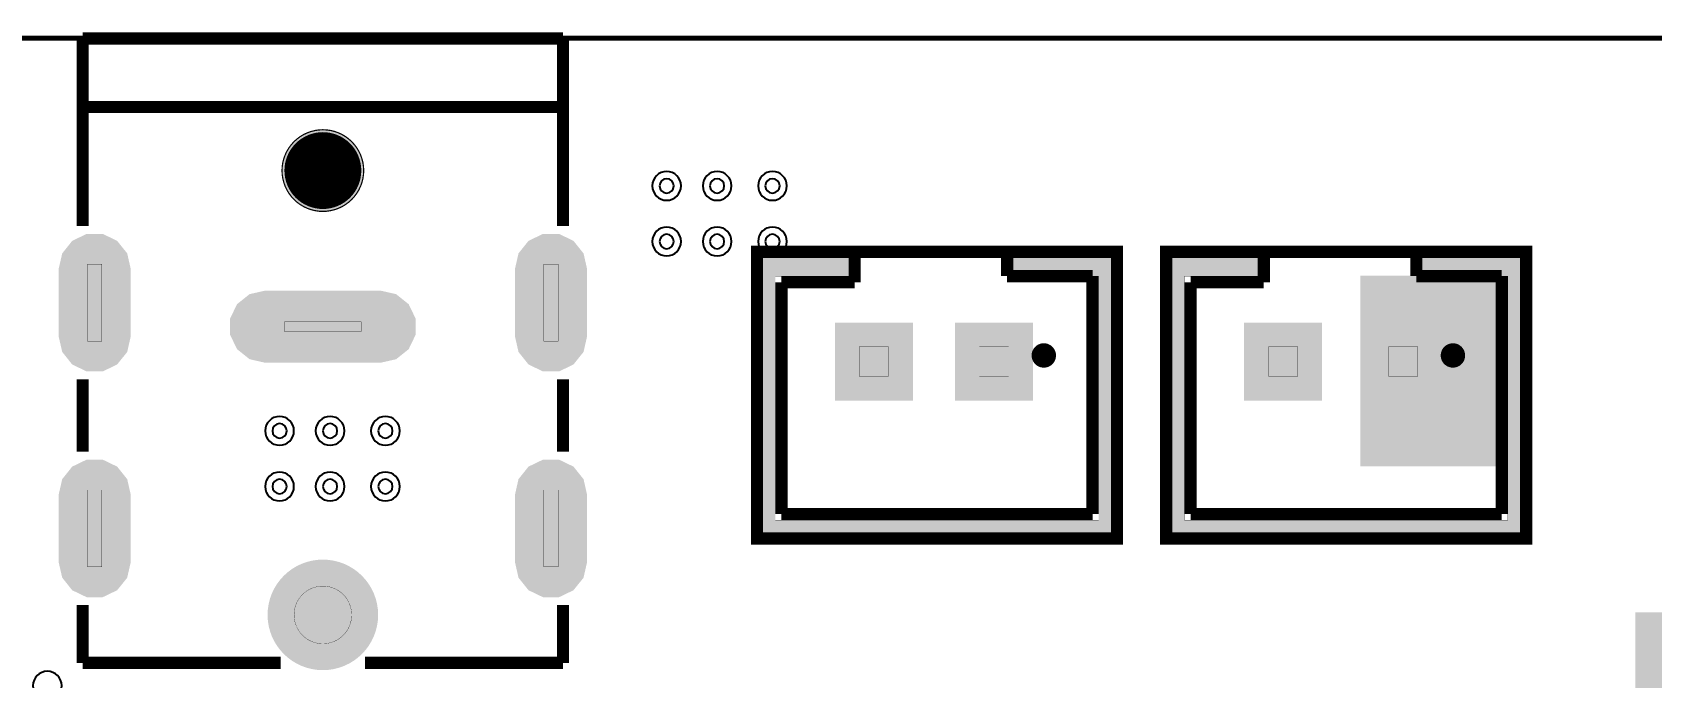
# Model space of a CAD drawing. Header units: millimetres. Extents: x -103 to 1, y -5 to 127.
# Drawn here: x -82.47 to -48.76, y 112.69 to 126.12 of the extents above; entities that cross this region are included whole.
import ezdxf

# ---------------------------------------------------------------- set-up
doc = ezdxf.new("R2010")
doc.units = ezdxf.units.MM
doc.header["$MEASUREMENT"] = 0
for name, color, linetype, true_color in [('Board-Outline-Layer', 7, 'Continuous', 0xff00ff), ('Bottom-Layer', 7, 'Continuous', 0x0000ff), ('Bottom-Paste-Mask-Layer', 7, 'Continuous', 0x800000), ('Bottom-Solder-Mask-Layer', 7, 'Continuous', 0xaa00ff), ('Document-Layer', 7, 'Continuous', 0x6464ff), ('Hole-Layer', 7, 'Continuous', 0x222222), ('Multi-Layer', 7, 'Continuous', 0xc0c0c0), ('Pin-Soldering-Layer', 7, 'Continuous', 0xcc9999), ('Top-Layer', 7, 'Continuous', 0xff0000), ('Top-Paste-Mask-Layer', 7, 'Continuous', 0x808080), ('Top-Silkscreen-Layer', 7, 'Continuous', 0xffcc00), ('Top-Solder-Mask-Layer', 7, 'Continuous', 0x800080)]:
    doc.layers.add(name, color=color, linetype=linetype, true_color=true_color)

msp = doc.modelspace()

# ---------------------------------------------------------------- hatches: boundary and pattern name
at = {"layer": 'Bottom-Layer'}
for points in [[(-81.871, 121.194), (-81.777, 121.544), (-81.521, 121.8), (-81.171, 121.894), (-80.821, 121.8), (-80.565, 121.544), (-80.471, 121.194), (-80.471, 119.794), (-80.565, 119.444), (-80.821, 119.188), (-81.171, 119.094), (-81.521, 119.188), (-81.777, 119.444), (-81.871, 119.794)], [(-72.371, 121.194), (-72.277, 121.544), (-72.021, 121.8), (-71.671, 121.894), (-71.321, 121.8), (-71.065, 121.544), (-70.971, 121.194), (-70.971, 119.794), (-71.065, 119.444), (-71.321, 119.188), (-71.671, 119.094), (-72.021, 119.188), (-72.277, 119.444), (-72.371, 119.794)], [(-75.221, 120.694), (-74.871, 120.6), (-74.615, 120.344), (-74.521, 119.994), (-74.615, 119.644), (-74.871, 119.388), (-75.221, 119.294), (-77.621, 119.294), (-77.971, 119.388), (-78.227, 119.644), (-78.321, 119.994), (-78.227, 120.344), (-77.971, 120.6), (-77.621, 120.694)], [(-64.187, 120.03), (-64.187, 118.506), (-65.711, 118.506), (-65.711, 120.03)], [(-61.687, 120.03), (-61.687, 118.506), (-63.211, 118.506), (-63.211, 120.03)], [(-55.67, 120.03), (-55.67, 118.506), (-57.194, 118.506), (-57.194, 120.03)], [(-53.169, 120.03), (-53.169, 118.506), (-54.693, 118.506), (-54.693, 120.03)], [(-81.871, 116.494), (-81.777, 116.844), (-81.521, 117.1), (-81.171, 117.194), (-80.821, 117.1), (-80.565, 116.844), (-80.471, 116.494), (-80.471, 115.094), (-80.565, 114.744), (-80.821, 114.488), (-81.171, 114.394), (-81.521, 114.488), (-81.777, 114.744), (-81.871, 115.094)], [(-72.371, 116.494), (-72.277, 116.844), (-72.021, 117.1), (-71.671, 117.194), (-71.321, 117.1), (-71.065, 116.844), (-70.971, 116.494), (-70.971, 115.094), (-71.065, 114.744), (-71.321, 114.488), (-71.671, 114.394), (-72.021, 114.488), (-72.277, 114.744), (-72.371, 115.094)], [(-77.521, 113.994, 1), (-75.321, 113.994, 1)]]:
    msp.add_hatch(color=256, dxfattribs=at).paths.add_polyline_path(points)
at = {"layer": 'Bottom-Paste-Mask-Layer'}
for points in [[(-81.871, 121.194), (-81.777, 121.544), (-81.521, 121.8), (-81.171, 121.894), (-80.821, 121.8), (-80.565, 121.544), (-80.471, 121.194), (-80.471, 119.794), (-80.565, 119.444), (-80.821, 119.188), (-81.171, 119.094), (-81.521, 119.188), (-81.777, 119.444), (-81.871, 119.794)], [(-72.371, 121.194), (-72.277, 121.544), (-72.021, 121.8), (-71.671, 121.894), (-71.321, 121.8), (-71.065, 121.544), (-70.971, 121.194), (-70.971, 119.794), (-71.065, 119.444), (-71.321, 119.188), (-71.671, 119.094), (-72.021, 119.188), (-72.277, 119.444), (-72.371, 119.794)], [(-75.221, 120.694), (-74.871, 120.6), (-74.615, 120.344), (-74.521, 119.994), (-74.615, 119.644), (-74.871, 119.388), (-75.221, 119.294), (-77.621, 119.294), (-77.971, 119.388), (-78.227, 119.644), (-78.321, 119.994), (-78.227, 120.344), (-77.971, 120.6), (-77.621, 120.694)], [(-64.187, 120.03), (-64.187, 118.506), (-65.711, 118.506), (-65.711, 120.03)], [(-61.687, 120.03), (-61.687, 118.506), (-63.211, 118.506), (-63.211, 120.03)], [(-55.67, 120.03), (-55.67, 118.506), (-57.194, 118.506), (-57.194, 120.03)], [(-53.169, 120.03), (-53.169, 118.506), (-54.693, 118.506), (-54.693, 120.03)], [(-81.871, 116.494), (-81.777, 116.844), (-81.521, 117.1), (-81.171, 117.194), (-80.821, 117.1), (-80.565, 116.844), (-80.471, 116.494), (-80.471, 115.094), (-80.565, 114.744), (-80.821, 114.488), (-81.171, 114.394), (-81.521, 114.488), (-81.777, 114.744), (-81.871, 115.094)], [(-72.371, 116.494), (-72.277, 116.844), (-72.021, 117.1), (-71.671, 117.194), (-71.321, 117.1), (-71.065, 116.844), (-70.971, 116.494), (-70.971, 115.094), (-71.065, 114.744), (-71.321, 114.488), (-71.671, 114.394), (-72.021, 114.488), (-72.277, 114.744), (-72.371, 115.094)], [(-77.521, 113.994, 1), (-75.321, 113.994, 1)]]:
    msp.add_hatch(color=256, dxfattribs=at).paths.add_polyline_path(points)
at = {"layer": 'Bottom-Solder-Mask-Layer'}
for points in [[(-81.922, 121.194), (-81.847, 121.52), (-81.639, 121.781), (-81.338, 121.926), (-81.004, 121.926), (-80.703, 121.781), (-80.494, 121.52), (-80.42, 121.194), (-80.42, 119.794), (-80.494, 119.468), (-80.703, 119.207), (-81.004, 119.062), (-81.338, 119.062), (-81.639, 119.207), (-81.847, 119.468), (-81.922, 119.794)], [(-72.422, 121.194), (-72.348, 121.52), (-72.139, 121.781), (-71.838, 121.926), (-71.504, 121.926), (-71.203, 121.781), (-70.994, 121.52), (-70.92, 121.194), (-70.92, 119.794), (-70.994, 119.468), (-71.203, 119.207), (-71.504, 119.062), (-71.838, 119.062), (-72.139, 119.207), (-72.348, 119.468), (-72.422, 119.794)], [(-75.221, 120.745), (-74.895, 120.671), (-74.634, 120.462), (-74.489, 120.161), (-74.489, 119.827), (-74.634, 119.526), (-74.895, 119.317), (-75.221, 119.243), (-77.621, 119.243), (-77.947, 119.317), (-78.208, 119.526), (-78.353, 119.827), (-78.353, 120.161), (-78.208, 120.462), (-77.947, 120.671), (-77.621, 120.745)], [(-64.137, 120.08), (-64.137, 118.456), (-65.761, 118.456), (-65.761, 120.08)], [(-61.637, 120.08), (-61.637, 118.456), (-63.261, 118.456), (-63.261, 120.08)], [(-55.62, 120.08), (-55.62, 118.456), (-57.244, 118.456), (-57.244, 120.08)], [(-53.119, 120.08), (-53.119, 118.456), (-54.743, 118.456), (-54.743, 120.08)], [(-81.922, 116.494), (-81.847, 116.82), (-81.639, 117.081), (-81.338, 117.226), (-81.004, 117.226), (-80.703, 117.081), (-80.494, 116.82), (-80.42, 116.494), (-80.42, 115.094), (-80.494, 114.768), (-80.703, 114.507), (-81.004, 114.362), (-81.338, 114.362), (-81.639, 114.507), (-81.847, 114.768), (-81.922, 115.094)], [(-72.422, 116.494), (-72.348, 116.82), (-72.139, 117.081), (-71.838, 117.226), (-71.504, 117.226), (-71.203, 117.081), (-70.994, 116.82), (-70.92, 116.494), (-70.92, 115.094), (-70.994, 114.768), (-71.203, 114.507), (-71.504, 114.362), (-71.838, 114.362), (-72.139, 114.507), (-72.348, 114.768), (-72.422, 115.094)], [(-77.572, 113.994, 1), (-75.27, 113.994, 1)]]:
    msp.add_hatch(color=256, dxfattribs=at).paths.add_polyline_path(points)
at = {"layer": 'Document-Layer'}
for points in [[(-62.175, 121.046), (-62.175, 121.427), (-59.889, 121.427), (-59.889, 115.585), (-67.382, 115.585), (-67.382, 121.427), (-65.35, 121.427), (-65.35, 121.046), (-67.001, 121.046), (-67.001, 115.966), (-60.27, 115.966), (-60.27, 121.046)], [(-53.657, 121.046), (-53.657, 121.427), (-51.371, 121.427), (-51.371, 115.585), (-58.864, 115.585), (-58.864, 121.427), (-56.832, 121.427), (-56.832, 121.046), (-58.483, 121.046), (-58.483, 115.966), (-51.752, 115.966), (-51.752, 121.046)]]:
    msp.add_hatch(color=256, dxfattribs=at).paths.add_polyline_path(points)
at = {"layer": 'Hole-Layer'}
for points in [[(-81.571, 121.094), (-81.494, 121.329), (-81.294, 121.475), (-81.047, 121.475), (-80.847, 121.329), (-80.771, 121.094), (-80.771, 119.894), (-80.847, 119.659), (-81.047, 119.514), (-81.294, 119.514), (-81.494, 119.659), (-81.571, 119.894)], [(-72.071, 121.094), (-71.995, 121.329), (-71.795, 121.475), (-71.547, 121.475), (-71.347, 121.329), (-71.271, 121.094), (-71.271, 119.894), (-71.347, 119.659), (-71.547, 119.514), (-71.795, 119.514), (-71.995, 119.659), (-72.071, 119.894)], [(-75.321, 120.394), (-75.086, 120.318), (-74.941, 120.118), (-74.941, 119.87), (-75.086, 119.67), (-75.321, 119.594), (-77.521, 119.594), (-77.756, 119.67), (-77.902, 119.87), (-77.902, 120.118), (-77.756, 120.318), (-77.521, 120.394)], [(-64.924, 119.768), (-64.63, 119.673), (-64.448, 119.423), (-64.448, 119.114), (-64.63, 118.864), (-64.924, 118.768), (-64.974, 118.768), (-65.267, 118.864), (-65.449, 119.114), (-65.449, 119.423), (-65.267, 119.673), (-64.974, 119.768)], [(-62.424, 119.768), (-62.13, 119.673), (-61.948, 119.423), (-61.948, 119.114), (-62.13, 118.864), (-62.424, 118.768), (-62.474, 118.768), (-62.767, 118.864), (-62.949, 119.114), (-62.949, 119.423), (-62.767, 119.673), (-62.474, 119.768)], [(-56.406, 119.768), (-56.113, 119.673), (-55.931, 119.423), (-55.931, 119.114), (-56.113, 118.864), (-56.406, 118.768), (-56.456, 118.768), (-56.75, 118.864), (-56.932, 119.114), (-56.932, 119.423), (-56.75, 119.673), (-56.456, 119.768)], [(-53.906, 119.768), (-53.613, 119.673), (-53.431, 119.423), (-53.431, 119.114), (-53.613, 118.864), (-53.906, 118.768), (-53.956, 118.768), (-54.25, 118.864), (-54.432, 119.114), (-54.432, 119.423), (-54.25, 119.673), (-53.956, 119.768)], [(-81.571, 116.394), (-81.494, 116.629), (-81.294, 116.775), (-81.047, 116.775), (-80.847, 116.629), (-80.771, 116.394), (-80.771, 115.194), (-80.847, 114.959), (-81.047, 114.814), (-81.294, 114.814), (-81.494, 114.959), (-81.571, 115.194)], [(-72.071, 116.394), (-71.995, 116.629), (-71.795, 116.775), (-71.547, 116.775), (-71.347, 116.629), (-71.271, 116.394), (-71.271, 115.194), (-71.347, 114.959), (-71.547, 114.814), (-71.795, 114.814), (-71.995, 114.959), (-72.071, 115.194)], [(-77.121, 113.994, 1), (-75.721, 113.994, 1)]]:
    msp.add_hatch(color=256, dxfattribs=at).paths.add_polyline_path(points)
at = {"layer": 'Multi-Layer'}
for points in [[(-77.271, 123.244, 1), (-75.571, 123.244, 1)], [(-81.871, 121.194), (-81.777, 121.544), (-81.521, 121.8), (-81.171, 121.894), (-80.821, 121.8), (-80.565, 121.544), (-80.471, 121.194), (-80.471, 119.794), (-80.565, 119.444), (-80.821, 119.188), (-81.171, 119.094), (-81.521, 119.188), (-81.777, 119.444), (-81.871, 119.794)], [(-81.871, 121.194), (-81.777, 121.544), (-81.521, 121.8), (-81.171, 121.894), (-80.821, 121.8), (-80.565, 121.544), (-80.471, 121.194), (-80.471, 119.794), (-80.565, 119.444), (-80.821, 119.188), (-81.171, 119.094), (-81.521, 119.188), (-81.777, 119.444), (-81.871, 119.794)], [(-81.871, 121.194), (-81.777, 121.544), (-81.521, 121.8), (-81.171, 121.894), (-80.821, 121.8), (-80.565, 121.544), (-80.471, 121.194), (-80.471, 119.794), (-80.565, 119.444), (-80.821, 119.188), (-81.171, 119.094), (-81.521, 119.188), (-81.777, 119.444), (-81.871, 119.794)], [(-72.371, 121.194), (-72.277, 121.544), (-72.021, 121.8), (-71.671, 121.894), (-71.321, 121.8), (-71.065, 121.544), (-70.971, 121.194), (-70.971, 119.794), (-71.065, 119.444), (-71.321, 119.188), (-71.671, 119.094), (-72.021, 119.188), (-72.277, 119.444), (-72.371, 119.794)], [(-72.371, 121.194), (-72.277, 121.544), (-72.021, 121.8), (-71.671, 121.894), (-71.321, 121.8), (-71.065, 121.544), (-70.971, 121.194), (-70.971, 119.794), (-71.065, 119.444), (-71.321, 119.188), (-71.671, 119.094), (-72.021, 119.188), (-72.277, 119.444), (-72.371, 119.794)], [(-72.371, 121.194), (-72.277, 121.544), (-72.021, 121.8), (-71.671, 121.894), (-71.321, 121.8), (-71.065, 121.544), (-70.971, 121.194), (-70.971, 119.794), (-71.065, 119.444), (-71.321, 119.188), (-71.671, 119.094), (-72.021, 119.188), (-72.277, 119.444), (-72.371, 119.794)], [(-75.221, 120.694), (-74.871, 120.6), (-74.615, 120.344), (-74.521, 119.994), (-74.615, 119.644), (-74.871, 119.388), (-75.221, 119.294), (-77.621, 119.294), (-77.971, 119.388), (-78.227, 119.644), (-78.321, 119.994), (-78.227, 120.344), (-77.971, 120.6), (-77.621, 120.694)], [(-75.221, 120.694), (-74.871, 120.6), (-74.615, 120.344), (-74.521, 119.994), (-74.615, 119.644), (-74.871, 119.388), (-75.221, 119.294), (-77.621, 119.294), (-77.971, 119.388), (-78.227, 119.644), (-78.321, 119.994), (-78.227, 120.344), (-77.971, 120.6), (-77.621, 120.694)], [(-75.221, 120.694), (-74.871, 120.6), (-74.615, 120.344), (-74.521, 119.994), (-74.615, 119.644), (-74.871, 119.388), (-75.221, 119.294), (-77.621, 119.294), (-77.971, 119.388), (-78.227, 119.644), (-78.321, 119.994), (-78.227, 120.344), (-77.971, 120.6), (-77.621, 120.694)], [(-64.187, 120.03), (-64.187, 118.506), (-65.711, 118.506), (-65.711, 120.03)], [(-64.187, 120.03), (-64.187, 118.506), (-65.711, 118.506), (-65.711, 120.03)], [(-64.187, 120.03), (-64.187, 118.506), (-65.711, 118.506), (-65.711, 120.03)], [(-61.687, 120.03), (-61.687, 118.506), (-63.211, 118.506), (-63.211, 120.03)], [(-61.687, 120.03), (-61.687, 118.506), (-63.211, 118.506), (-63.211, 120.03)], [(-61.687, 120.03), (-61.687, 118.506), (-63.211, 118.506), (-63.211, 120.03)], [(-55.67, 120.03), (-55.67, 118.506), (-57.194, 118.506), (-57.194, 120.03)], [(-55.67, 120.03), (-55.67, 118.506), (-57.194, 118.506), (-57.194, 120.03)], [(-55.67, 120.03), (-55.67, 118.506), (-57.194, 118.506), (-57.194, 120.03)], [(-53.169, 120.03), (-53.169, 118.506), (-54.693, 118.506), (-54.693, 120.03)], [(-53.169, 120.03), (-53.169, 118.506), (-54.693, 118.506), (-54.693, 120.03)], [(-53.169, 120.03), (-53.169, 118.506), (-54.693, 118.506), (-54.693, 120.03)], [(-81.871, 116.494), (-81.777, 116.844), (-81.521, 117.1), (-81.171, 117.194), (-80.821, 117.1), (-80.565, 116.844), (-80.471, 116.494), (-80.471, 115.094), (-80.565, 114.744), (-80.821, 114.488), (-81.171, 114.394), (-81.521, 114.488), (-81.777, 114.744), (-81.871, 115.094)], [(-81.871, 116.494), (-81.777, 116.844), (-81.521, 117.1), (-81.171, 117.194), (-80.821, 117.1), (-80.565, 116.844), (-80.471, 116.494), (-80.471, 115.094), (-80.565, 114.744), (-80.821, 114.488), (-81.171, 114.394), (-81.521, 114.488), (-81.777, 114.744), (-81.871, 115.094)], [(-81.871, 116.494), (-81.777, 116.844), (-81.521, 117.1), (-81.171, 117.194), (-80.821, 117.1), (-80.565, 116.844), (-80.471, 116.494), (-80.471, 115.094), (-80.565, 114.744), (-80.821, 114.488), (-81.171, 114.394), (-81.521, 114.488), (-81.777, 114.744), (-81.871, 115.094)], [(-72.371, 116.494), (-72.277, 116.844), (-72.021, 117.1), (-71.671, 117.194), (-71.321, 117.1), (-71.065, 116.844), (-70.971, 116.494), (-70.971, 115.094), (-71.065, 114.744), (-71.321, 114.488), (-71.671, 114.394), (-72.021, 114.488), (-72.277, 114.744), (-72.371, 115.094)], [(-72.371, 116.494), (-72.277, 116.844), (-72.021, 117.1), (-71.671, 117.194), (-71.321, 117.1), (-71.065, 116.844), (-70.971, 116.494), (-70.971, 115.094), (-71.065, 114.744), (-71.321, 114.488), (-71.671, 114.394), (-72.021, 114.488), (-72.277, 114.744), (-72.371, 115.094)], [(-72.371, 116.494), (-72.277, 116.844), (-72.021, 117.1), (-71.671, 117.194), (-71.321, 117.1), (-71.065, 116.844), (-70.971, 116.494), (-70.971, 115.094), (-71.065, 114.744), (-71.321, 114.488), (-71.671, 114.394), (-72.021, 114.488), (-72.277, 114.744), (-72.371, 115.094)], [(-77.521, 113.994, 1), (-75.321, 113.994, 1)], [(-77.521, 113.994, 1), (-75.321, 113.994, 1)], [(-77.521, 113.994, 1), (-75.321, 113.994, 1)]]:
    msp.add_hatch(color=256, dxfattribs=at).paths.add_polyline_path(points)
at = {"layer": 'Pin-Soldering-Layer'}
for points in [[(-81.321, 121.294), (-81.021, 121.294), (-81.021, 119.694), (-81.321, 119.694)], [(-71.821, 121.294), (-71.521, 121.294), (-71.521, 119.694), (-71.821, 119.694)], [(-77.221, 119.894), (-77.221, 120.094), (-75.621, 120.094), (-75.621, 119.894)], [(-64.644, 118.963), (-65.254, 118.963), (-65.254, 119.573), (-64.644, 119.573)], [(-62.144, 118.963), (-62.754, 118.963), (-62.754, 119.573), (-62.144, 119.573)], [(-56.126, 118.963), (-56.736, 118.963), (-56.736, 119.573), (-56.126, 119.573)], [(-53.626, 118.963), (-54.236, 118.963), (-54.236, 119.573), (-53.626, 119.573)], [(-81.321, 116.594), (-81.021, 116.594), (-81.021, 114.994), (-81.321, 114.994)], [(-71.821, 116.594), (-71.521, 116.594), (-71.521, 114.994), (-71.821, 114.994)], [(-77.021, 113.994, 1), (-75.821, 113.994, 1)]]:
    msp.add_hatch(color=256, dxfattribs=at).paths.add_polyline_path(points)
at = {"layer": 'Top-Layer'}
for points in [[(-81.871, 121.194), (-81.777, 121.544), (-81.521, 121.8), (-81.171, 121.894), (-80.821, 121.8), (-80.565, 121.544), (-80.471, 121.194), (-80.471, 119.794), (-80.565, 119.444), (-80.821, 119.188), (-81.171, 119.094), (-81.521, 119.188), (-81.777, 119.444), (-81.871, 119.794)], [(-72.371, 121.194), (-72.277, 121.544), (-72.021, 121.8), (-71.671, 121.894), (-71.321, 121.8), (-71.065, 121.544), (-70.971, 121.194), (-70.971, 119.794), (-71.065, 119.444), (-71.321, 119.188), (-71.671, 119.094), (-72.021, 119.188), (-72.277, 119.444), (-72.371, 119.794)], [(-54.825, 117.085), (-54.825, 121.053), (-51.371, 121.053), (-51.371, 117.085)], [(-75.221, 120.694), (-74.871, 120.6), (-74.615, 120.344), (-74.521, 119.994), (-74.615, 119.644), (-74.871, 119.388), (-75.221, 119.294), (-77.621, 119.294), (-77.971, 119.388), (-78.227, 119.644), (-78.321, 119.994), (-78.227, 120.344), (-77.971, 120.6), (-77.621, 120.694)], [(-64.187, 120.03), (-64.187, 118.506), (-65.711, 118.506), (-65.711, 120.03)], [(-61.687, 120.03), (-61.687, 118.506), (-63.211, 118.506), (-63.211, 120.03)], [(-55.67, 120.03), (-55.67, 118.506), (-57.194, 118.506), (-57.194, 120.03)], [(-53.169, 120.03), (-53.169, 118.506), (-54.693, 118.506), (-54.693, 120.03)], [(-81.871, 116.494), (-81.777, 116.844), (-81.521, 117.1), (-81.171, 117.194), (-80.821, 117.1), (-80.565, 116.844), (-80.471, 116.494), (-80.471, 115.094), (-80.565, 114.744), (-80.821, 114.488), (-81.171, 114.394), (-81.521, 114.488), (-81.777, 114.744), (-81.871, 115.094)], [(-72.371, 116.494), (-72.277, 116.844), (-72.021, 117.1), (-71.671, 117.194), (-71.321, 117.1), (-71.065, 116.844), (-70.971, 116.494), (-70.971, 115.094), (-71.065, 114.744), (-71.321, 114.488), (-71.671, 114.394), (-72.021, 114.488), (-72.277, 114.744), (-72.371, 115.094)], [(-77.521, 113.994, 1), (-75.321, 113.994, 1)], [(-47.05, 111.995), (-49.05, 111.995), (-49.05, 113.995), (-47.05, 113.995)]]:
    msp.add_hatch(color=256, dxfattribs=at).paths.add_polyline_path(points)
at = {"layer": 'Top-Paste-Mask-Layer'}
for points in [[(-81.871, 121.194), (-81.777, 121.544), (-81.521, 121.8), (-81.171, 121.894), (-80.821, 121.8), (-80.565, 121.544), (-80.471, 121.194), (-80.471, 119.794), (-80.565, 119.444), (-80.821, 119.188), (-81.171, 119.094), (-81.521, 119.188), (-81.777, 119.444), (-81.871, 119.794)], [(-72.371, 121.194), (-72.277, 121.544), (-72.021, 121.8), (-71.671, 121.894), (-71.321, 121.8), (-71.065, 121.544), (-70.971, 121.194), (-70.971, 119.794), (-71.065, 119.444), (-71.321, 119.188), (-71.671, 119.094), (-72.021, 119.188), (-72.277, 119.444), (-72.371, 119.794)], [(-75.221, 120.694), (-74.871, 120.6), (-74.615, 120.344), (-74.521, 119.994), (-74.615, 119.644), (-74.871, 119.388), (-75.221, 119.294), (-77.621, 119.294), (-77.971, 119.388), (-78.227, 119.644), (-78.321, 119.994), (-78.227, 120.344), (-77.971, 120.6), (-77.621, 120.694)], [(-64.187, 120.03), (-64.187, 118.506), (-65.711, 118.506), (-65.711, 120.03)], [(-61.687, 120.03), (-61.687, 118.506), (-63.211, 118.506), (-63.211, 120.03)], [(-55.67, 120.03), (-55.67, 118.506), (-57.194, 118.506), (-57.194, 120.03)], [(-53.169, 120.03), (-53.169, 118.506), (-54.693, 118.506), (-54.693, 120.03)], [(-81.871, 116.494), (-81.777, 116.844), (-81.521, 117.1), (-81.171, 117.194), (-80.821, 117.1), (-80.565, 116.844), (-80.471, 116.494), (-80.471, 115.094), (-80.565, 114.744), (-80.821, 114.488), (-81.171, 114.394), (-81.521, 114.488), (-81.777, 114.744), (-81.871, 115.094)], [(-72.371, 116.494), (-72.277, 116.844), (-72.021, 117.1), (-71.671, 117.194), (-71.321, 117.1), (-71.065, 116.844), (-70.971, 116.494), (-70.971, 115.094), (-71.065, 114.744), (-71.321, 114.488), (-71.671, 114.394), (-72.021, 114.488), (-72.277, 114.744), (-72.371, 115.094)], [(-77.521, 113.994, 1), (-75.321, 113.994, 1)], [(-47.05, 111.995), (-49.05, 111.995), (-49.05, 113.995), (-47.05, 113.995)]]:
    msp.add_hatch(color=256, dxfattribs=at).paths.add_polyline_path(points)
at = {"layer": 'Top-Solder-Mask-Layer'}
for points in [[(-81.922, 121.194), (-81.847, 121.52), (-81.639, 121.781), (-81.338, 121.926), (-81.004, 121.926), (-80.703, 121.781), (-80.494, 121.52), (-80.42, 121.194), (-80.42, 119.794), (-80.494, 119.468), (-80.703, 119.207), (-81.004, 119.062), (-81.338, 119.062), (-81.639, 119.207), (-81.847, 119.468), (-81.922, 119.794)], [(-72.422, 121.194), (-72.348, 121.52), (-72.139, 121.781), (-71.838, 121.926), (-71.504, 121.926), (-71.203, 121.781), (-70.994, 121.52), (-70.92, 121.194), (-70.92, 119.794), (-70.994, 119.468), (-71.203, 119.207), (-71.504, 119.062), (-71.838, 119.062), (-72.139, 119.207), (-72.348, 119.468), (-72.422, 119.794)], [(-75.221, 120.745), (-74.895, 120.671), (-74.634, 120.462), (-74.489, 120.161), (-74.489, 119.827), (-74.634, 119.526), (-74.895, 119.317), (-75.221, 119.243), (-77.621, 119.243), (-77.947, 119.317), (-78.208, 119.526), (-78.353, 119.827), (-78.353, 120.161), (-78.208, 120.462), (-77.947, 120.671), (-77.621, 120.745)], [(-64.137, 120.08), (-64.137, 118.456), (-65.761, 118.456), (-65.761, 120.08)], [(-61.637, 120.08), (-61.637, 118.456), (-63.261, 118.456), (-63.261, 120.08)], [(-55.62, 120.08), (-55.62, 118.456), (-57.244, 118.456), (-57.244, 120.08)], [(-53.119, 120.08), (-53.119, 118.456), (-54.743, 118.456), (-54.743, 120.08)], [(-81.922, 116.494), (-81.847, 116.82), (-81.639, 117.081), (-81.338, 117.226), (-81.004, 117.226), (-80.703, 117.081), (-80.494, 116.82), (-80.42, 116.494), (-80.42, 115.094), (-80.494, 114.768), (-80.703, 114.507), (-81.004, 114.362), (-81.338, 114.362), (-81.639, 114.507), (-81.847, 114.768), (-81.922, 115.094)], [(-72.422, 116.494), (-72.348, 116.82), (-72.139, 117.081), (-71.838, 117.226), (-71.504, 117.226), (-71.203, 117.081), (-70.994, 116.82), (-70.92, 116.494), (-70.92, 115.094), (-70.994, 114.768), (-71.203, 114.507), (-71.504, 114.362), (-71.838, 114.362), (-72.139, 114.507), (-72.348, 114.768), (-72.422, 115.094)], [(-77.572, 113.994, 1), (-75.27, 113.994, 1)], [(-46.999, 111.944), (-49.101, 111.944), (-49.101, 114.046), (-46.999, 114.046)]]:
    msp.add_hatch(color=256, dxfattribs=at).paths.add_polyline_path(points)

# ---------------------------------------------------------------- linework, layer by layer
at = {"layer": 'Board-Outline-Layer', "const_width": 0.1}
msp.add_lwpolyline([(-102, 0), (-102, 126), (0, 126), (0, 0)], close=True, dxfattribs=at)
at = {"layer": 'Document-Layer'}
for points, const_width in [([(-76.821, 123.244, 1), (-76.021, 123.244, 1)], 0.8), ([(-76.821, 123.244, 1), (-76.021, 123.244, 1)], 0.8), ([(-61.539, 119.395, 1), (-61.285, 119.395, 1)], 0.254), ([(-61.539, 119.395, 1), (-61.285, 119.395, 1)], 0.254), ([(-53.022, 119.395, 1), (-52.768, 119.395, 1)], 0.254), ([(-53.022, 119.395, 1), (-52.768, 119.395, 1)], 0.254)]:
    msp.add_lwpolyline(points, format="xyb", close=True, dxfattribs=dict(at, const_width=const_width))
at = {"layer": 'Document-Layer', "const_width": 0.00508}
for points in [[(-62.175, 121.046), (-62.175, 121.427), (-59.889, 121.427), (-59.889, 115.585), (-67.382, 115.585), (-67.382, 121.427), (-65.35, 121.427), (-65.35, 121.046), (-67.001, 121.046), (-67.001, 115.966), (-60.27, 115.966), (-60.27, 121.046)], [(-53.657, 121.046), (-53.657, 121.427), (-51.371, 121.427), (-51.371, 115.585), (-58.864, 115.585), (-58.864, 121.427), (-56.832, 121.427), (-56.832, 121.046), (-58.483, 121.046), (-58.483, 115.966), (-51.752, 115.966), (-51.752, 121.046)]]:
    msp.add_lwpolyline(points, close=True, dxfattribs=at)
at = {"layer": 'Hole-Layer'}
for points in [[(-69.414, 122.925, 1), (-69.114, 122.925), (-69.114, 122.925, 1), (-69.414, 122.925)], [(-68.363, 122.925, 1), (-68.063, 122.925), (-68.063, 122.925, 1), (-68.363, 122.925)], [(-67.211, 122.925, 1), (-66.911, 122.925), (-66.911, 122.925, 1), (-67.211, 122.925)], [(-69.414, 121.767, 1), (-69.114, 121.767), (-69.114, 121.767, 1), (-69.414, 121.767)], [(-68.363, 121.767, 1), (-68.063, 121.767), (-68.063, 121.767, 1), (-68.363, 121.767)], [(-67.211, 121.767, 1), (-66.911, 121.767), (-66.911, 121.767, 1), (-67.211, 121.767)], [(-77.472, 117.825, 1), (-77.172, 117.825), (-77.172, 117.825, 1), (-77.472, 117.825)], [(-76.421, 117.825, 1), (-76.121, 117.825), (-76.121, 117.825, 1), (-76.421, 117.825)], [(-75.269, 117.825, 1), (-74.969, 117.825), (-74.969, 117.825, 1), (-75.269, 117.825)], [(-77.472, 116.667, 1), (-77.172, 116.667), (-77.172, 116.667, 1), (-77.472, 116.667)], [(-76.421, 116.667, 1), (-76.121, 116.667), (-76.121, 116.667, 1), (-76.421, 116.667)], [(-75.269, 116.667, 1), (-74.969, 116.667), (-74.969, 116.667, 1), (-75.269, 116.667)]]:
    msp.add_lwpolyline(points, format="xyb", dxfattribs=at)
at = {"layer": 'Multi-Layer', "const_width": 0.0254}
msp.add_lwpolyline([(-77.271, 123.244, 1), (-75.571, 123.244, 1)], format="xyb", close=True, dxfattribs=at)
at = {"layer": 'Multi-Layer'}
for points in [[(-69.564, 122.925, 1), (-68.964, 122.925, 1)], [(-68.513, 122.925, 1), (-67.913, 122.925, 1)], [(-67.361, 122.925, 1), (-66.761, 122.925, 1)], [(-69.564, 121.767, 1), (-68.964, 121.767, 1)], [(-68.513, 121.767, 1), (-67.913, 121.767, 1)], [(-67.361, 121.767, 1), (-66.761, 121.767, 1)], [(-77.622, 117.825, 1), (-77.022, 117.825, 1)], [(-76.571, 117.825, 1), (-75.971, 117.825, 1)], [(-75.419, 117.825, 1), (-74.819, 117.825, 1)], [(-77.622, 116.667, 1), (-77.022, 116.667, 1)], [(-76.571, 116.667, 1), (-75.971, 116.667, 1)], [(-75.419, 116.667, 1), (-74.819, 116.667, 1)], [(-82.457, 112.521, 1), (-81.857, 112.521, 1)]]:
    msp.add_lwpolyline(points, format="xyb", close=True, dxfattribs=at)
at = {"layer": 'Pin-Soldering-Layer', "const_width": 0.00508}
for points in [[(-81.321, 121.294), (-81.021, 121.294), (-81.021, 119.694), (-81.321, 119.694)], [(-71.821, 121.294), (-71.521, 121.294), (-71.521, 119.694), (-71.821, 119.694)], [(-77.221, 119.894), (-77.221, 120.094), (-75.621, 120.094), (-75.621, 119.894)], [(-64.644, 118.963), (-65.254, 118.963), (-65.254, 119.573), (-64.644, 119.573)], [(-62.144, 118.963), (-62.754, 118.963), (-62.754, 119.573), (-62.144, 119.573)], [(-56.126, 118.963), (-56.736, 118.963), (-56.736, 119.573), (-56.126, 119.573)], [(-53.626, 118.963), (-54.236, 118.963), (-54.236, 119.573), (-53.626, 119.573)], [(-81.321, 116.594), (-81.021, 116.594), (-81.021, 114.994), (-81.321, 114.994)], [(-71.821, 116.594), (-71.521, 116.594), (-71.521, 114.994), (-71.821, 114.994)]]:
    msp.add_lwpolyline(points, close=True, dxfattribs=at)
msp.add_lwpolyline([(-77.021, 113.994, 1), (-75.821, 113.994, 1)], format="xyb", close=True, dxfattribs=at)
at = {"layer": 'Top-Silkscreen-Layer', "const_width": 0.254}
for points in [[(-71.421, 125.994), (-81.421, 125.994)], [(-81.421, 125.994), (-81.421, 122.091)], [(-71.421, 125.994), (-81.421, 125.994)], [(-81.421, 125.994), (-81.421, 122.091)], [(-71.421, 125.994), (-71.421, 122.091)], [(-71.421, 125.994), (-71.421, 122.091)], [(-71.421, 124.569), (-81.421, 124.569)], [(-71.421, 124.569), (-81.421, 124.569)], [(-65.35, 120.919), (-65.35, 121.427)], [(-65.35, 120.919), (-65.35, 121.427)], [(-62.175, 121.046), (-62.175, 121.554)], [(-62.175, 121.046), (-62.175, 121.554)], [(-56.833, 120.919), (-56.833, 121.427)], [(-56.833, 120.919), (-56.833, 121.427)], [(-53.658, 121.046), (-53.658, 121.554)], [(-53.658, 121.046), (-53.658, 121.554)], [(-66.874, 116.093), (-66.874, 120.919)], [(-66.874, 120.919), (-65.35, 120.919)], [(-66.874, 116.093), (-66.874, 120.919)], [(-66.874, 120.919), (-65.35, 120.919)], [(-62.048, 121.046), (-62.175, 121.046)], [(-62.048, 121.046), (-62.175, 121.046)], [(-62.048, 121.046), (-60.397, 121.046)], [(-62.048, 121.046), (-60.397, 121.046)], [(-60.397, 121.046), (-60.397, 116.093)], [(-60.397, 121.046), (-60.397, 116.093)], [(-58.357, 116.093), (-58.357, 120.919)], [(-58.357, 120.919), (-56.833, 120.919)], [(-58.357, 116.093), (-58.357, 120.919)], [(-58.357, 120.919), (-56.833, 120.919)], [(-53.531, 121.046), (-53.658, 121.046)], [(-53.531, 121.046), (-53.658, 121.046)], [(-53.531, 121.046), (-51.879, 121.046)], [(-53.531, 121.046), (-51.879, 121.046)], [(-51.879, 121.046), (-51.879, 116.093)], [(-51.879, 121.046), (-51.879, 116.093)], [(-81.421, 118.897), (-81.421, 117.391)], [(-81.421, 118.897), (-81.421, 117.391)], [(-71.421, 118.897), (-71.421, 117.391)], [(-71.421, 118.897), (-71.421, 117.391)], [(-60.397, 116.093), (-66.874, 116.093)], [(-60.397, 116.093), (-66.874, 116.093)], [(-51.879, 116.093), (-58.357, 116.093)], [(-51.879, 116.093), (-58.357, 116.093)], [(-81.421, 114.197), (-81.421, 112.994)], [(-81.421, 114.197), (-81.421, 112.994)], [(-71.421, 114.197), (-71.421, 112.994)], [(-71.421, 114.197), (-71.421, 112.994)], [(-81.421, 112.994), (-77.298, 112.994)], [(-81.421, 112.994), (-77.298, 112.994)], [(-75.544, 112.994), (-71.421, 112.994)], [(-75.544, 112.994), (-71.421, 112.994)]]:
    msp.add_lwpolyline(points, dxfattribs=at)
for points in [[(-59.888, 115.585), (-67.382, 115.585), (-67.382, 121.554), (-59.888, 121.554)], [(-59.888, 115.585), (-67.382, 115.585), (-67.382, 121.554), (-59.888, 121.554)], [(-51.371, 115.585), (-58.864, 115.585), (-58.864, 121.554), (-51.371, 121.554)], [(-51.371, 115.585), (-58.864, 115.585), (-58.864, 121.554), (-51.371, 121.554)]]:
    msp.add_lwpolyline(points, close=True, dxfattribs=at)

doc.saveas('drawing.dxf')
